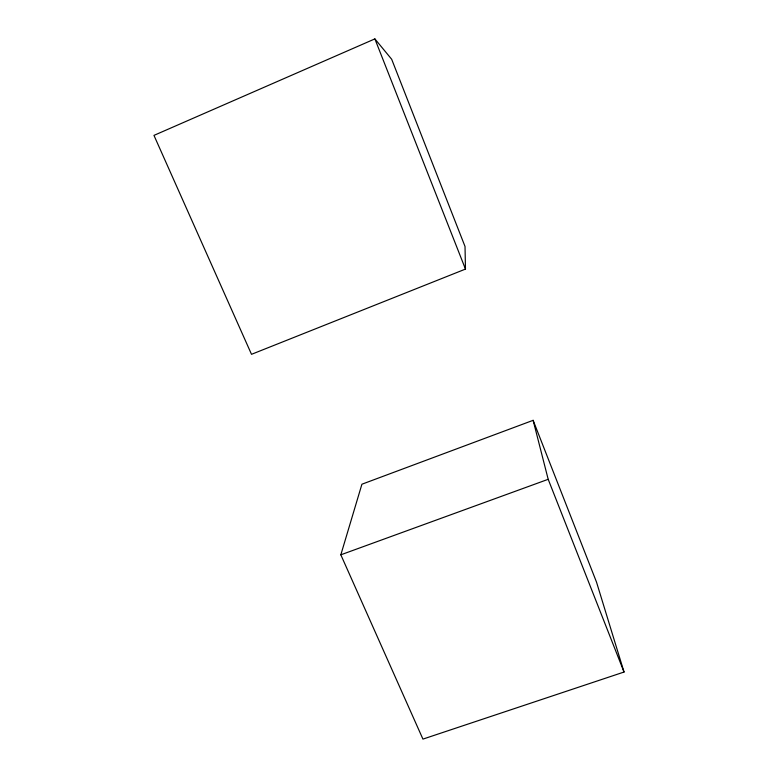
<?xml version="1.0" encoding="UTF-8"?>
<svg xmlns="http://www.w3.org/2000/svg" width="778" height="778" viewBox="0 0 778 778"><rect width="100%" height="100%" fill="white"/><g stroke="black" fill="none" stroke-linecap="round" stroke-linejoin="round"><path stroke-width="1.17" d="M340.832 554.811L361.916 484.217L533.125 420.324L596.532 582.177L624.034 672.036L422.931 739.1L340.832 554.811L548.189 479.306L533.125 420.324M374.879 38.9L153.966 135.382L251.508 354.321L465.468 269.091L465.02 246.48L391.674 59.264L374.879 38.9L465.468 269.091M548.189 479.306L624.034 672.036"/></g></svg>
